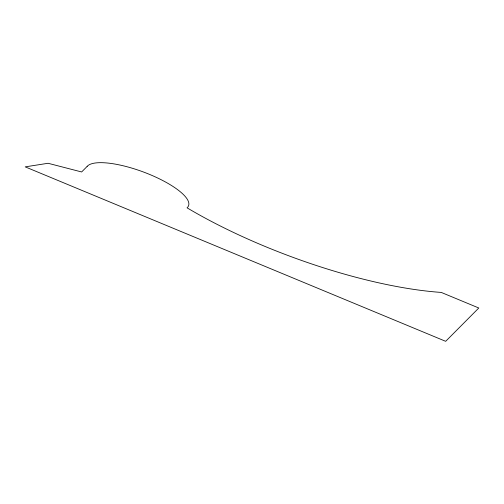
<?xml version="1.0" encoding="UTF-8"?>
<svg xmlns="http://www.w3.org/2000/svg" width="504" height="504" viewBox="0 0 504 504"><rect width="100%" height="100%" fill="white"/><g stroke="black" fill="none" stroke-linecap="round" stroke-linejoin="round"><path stroke-width="0.76" d="M87.142 166.414L81.623 171.965L48.069 163.277L25.2 166.862L445.675 341.321L478.8 307.994L441.258 292.421A215.605 63.038 20.3 0 1 187.06 207.824A54.533 15.945 20.3 0 0 149.619 174.434A54.533 15.945 20.3 0 0 87.142 166.414"/></g></svg>
